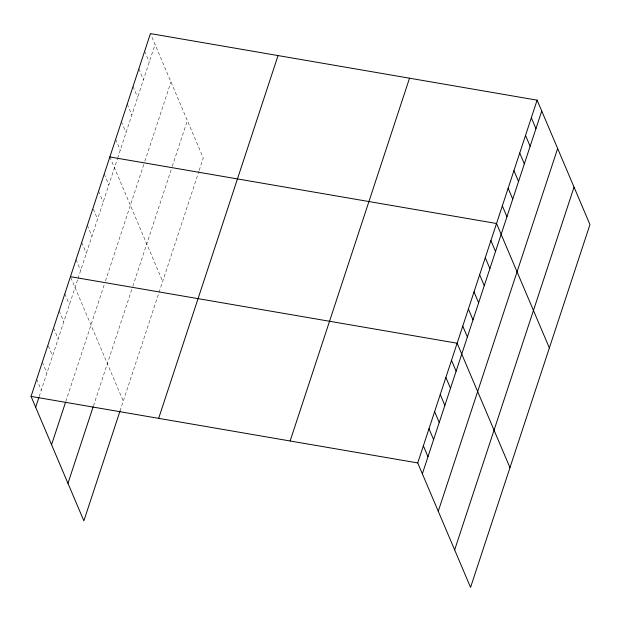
<?xml version="1.0" encoding="UTF-8"?>
<svg xmlns="http://www.w3.org/2000/svg" width="621" height="621" viewBox="0 0 621 621"><rect width="100%" height="100%" fill="white"/><g stroke="black" fill="none" stroke-linecap="round" stroke-linejoin="round"><path stroke-width="0.47" stroke-dasharray="3.1 2.33" d="M39.216 396.454L77.726 279.434M78.021 278.534L117.353 159.007M117.648 158.13L155.048 44.471M65.787 401.531L104.297 284.511M105.485 280.917L144.577 162.128M144.864 161.25L170.961 81.956M93.437 405.948L132.545 287.127M132.84 286.227L171.986 167.266M172.273 166.389L187.356 120.575M120.016 411.024L198.914 171.272M199.201 170.395L203.261 158.06L150.794 34.45M144.639 51.233L149.25 62.092M138.84 68.853L143.451 79.713M133.041 86.474L137.652 97.334M127.243 104.095L131.854 114.955M121.444 121.716L126.055 132.576M115.646 139.337L120.257 150.197M109.847 156.958L162.671 281.406M104.219 174.066L108.83 184.926M98.592 191.167L103.202 202.027M93.321 209.106L97.575 219.128M87.336 225.369L91.947 236.228M81.708 242.477L86.311 253.329M76.08 259.578L80.683 270.438M70.802 277.517L123.269 401.119M64.817 293.78L69.428 304.639M59.189 310.88L63.8 321.74M53.561 327.989L58.172 338.849M48.291 345.928L52.544 355.949M42.306 362.19L46.917 373.05M36.678 379.291L41.289 390.151"/><path stroke-width="0.93" d="M120.016 411.024L83.874 520.84L31.05 396.4L150.437 33.612L537.126 100.16L589.95 224.6L470.563 587.388L417.739 462.94L537.126 100.16M35.661 407.26L38.921 397.355M51.566 444.737L65.492 402.431M67.961 483.355L93.142 406.848M158.658 418.36L278.045 55.572M290.131 440.98L409.518 78.199M422.35 473.8L541.737 111.019M438.255 511.285L557.65 148.504M454.65 549.903L574.037 187.123M109.847 156.958L496.536 223.506L549.36 347.946M70.452 276.679L457.134 343.227L509.957 467.667M31.05 396.4L417.739 462.94M531.328 117.78L535.939 128.64M525.529 135.401L530.14 146.261M519.73 153.022L524.341 163.882M513.932 170.643L518.543 181.503M508.133 188.264L512.744 199.124M502.335 205.885L506.946 216.745M490.908 240.606L495.519 251.466M485.28 257.715L489.884 268.567M479.653 274.816L484.256 285.676M474.017 291.917L478.628 302.776M468.389 309.017L473 319.877M462.761 326.118L467.372 336.978M451.506 360.327L456.117 371.187M445.878 377.428L450.489 388.288M440.25 394.529L444.861 405.389M434.622 411.638L439.233 422.497M428.995 428.738L433.605 439.598M423.367 445.839L427.978 456.699"/></g></svg>
